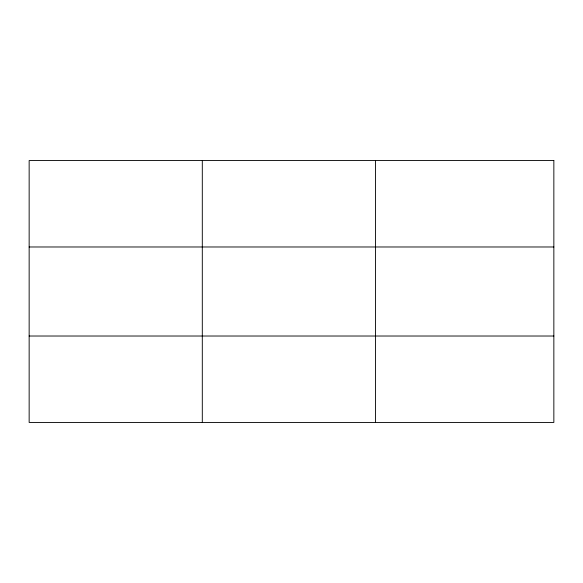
<?xml version="1.0" encoding="UTF-8"?>
<svg xmlns="http://www.w3.org/2000/svg" width="583" height="583" viewBox="0 0 583 583"><rect width="100%" height="100%" fill="white"/><g stroke="black" fill="none" stroke-linecap="round" stroke-linejoin="round"><path stroke-width="0.87" d="M202.301 160.565L202.301 422.435M375.452 160.565L375.452 422.435M29.15 246.981L553.85 246.981M29.15 336.019L553.85 336.019M553.85 160.565L553.85 422.435L29.15 422.435L29.15 160.565L553.85 160.565"/></g></svg>
